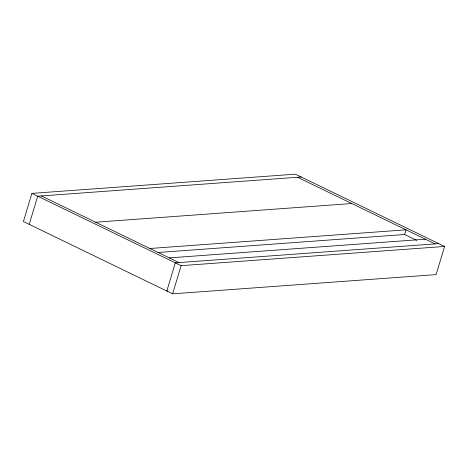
<?xml version="1.0" encoding="UTF-8"?>
<svg xmlns="http://www.w3.org/2000/svg" width="468" height="468" viewBox="0 0 468 468"><rect width="100%" height="100%" fill="white"/><g stroke="black" fill="none" stroke-linecap="round" stroke-linejoin="round"><path stroke-width="0.7" d="M31.9 193.383L23.4 221.545L172.622 293.828L436.1 274.617L444.6 246.455L295.378 174.172L31.9 193.383L181.122 265.666L444.6 246.455M29.215 224.365L37.715 196.203L301.193 176.992M172.622 293.828L181.122 265.666M95.636 222.218L351.796 203.539M149.9 248.502L406.06 229.823L404.639 234.515L157.944 252.504M169.276 257.886L425.435 239.212M438.785 243.635L175.307 262.846L166.807 291.008L168.024 290.921M297.537 177.255L435.129 243.904M404.223 234.316L416.672 240.347M41.377 195.934L178.969 262.583"/></g></svg>
